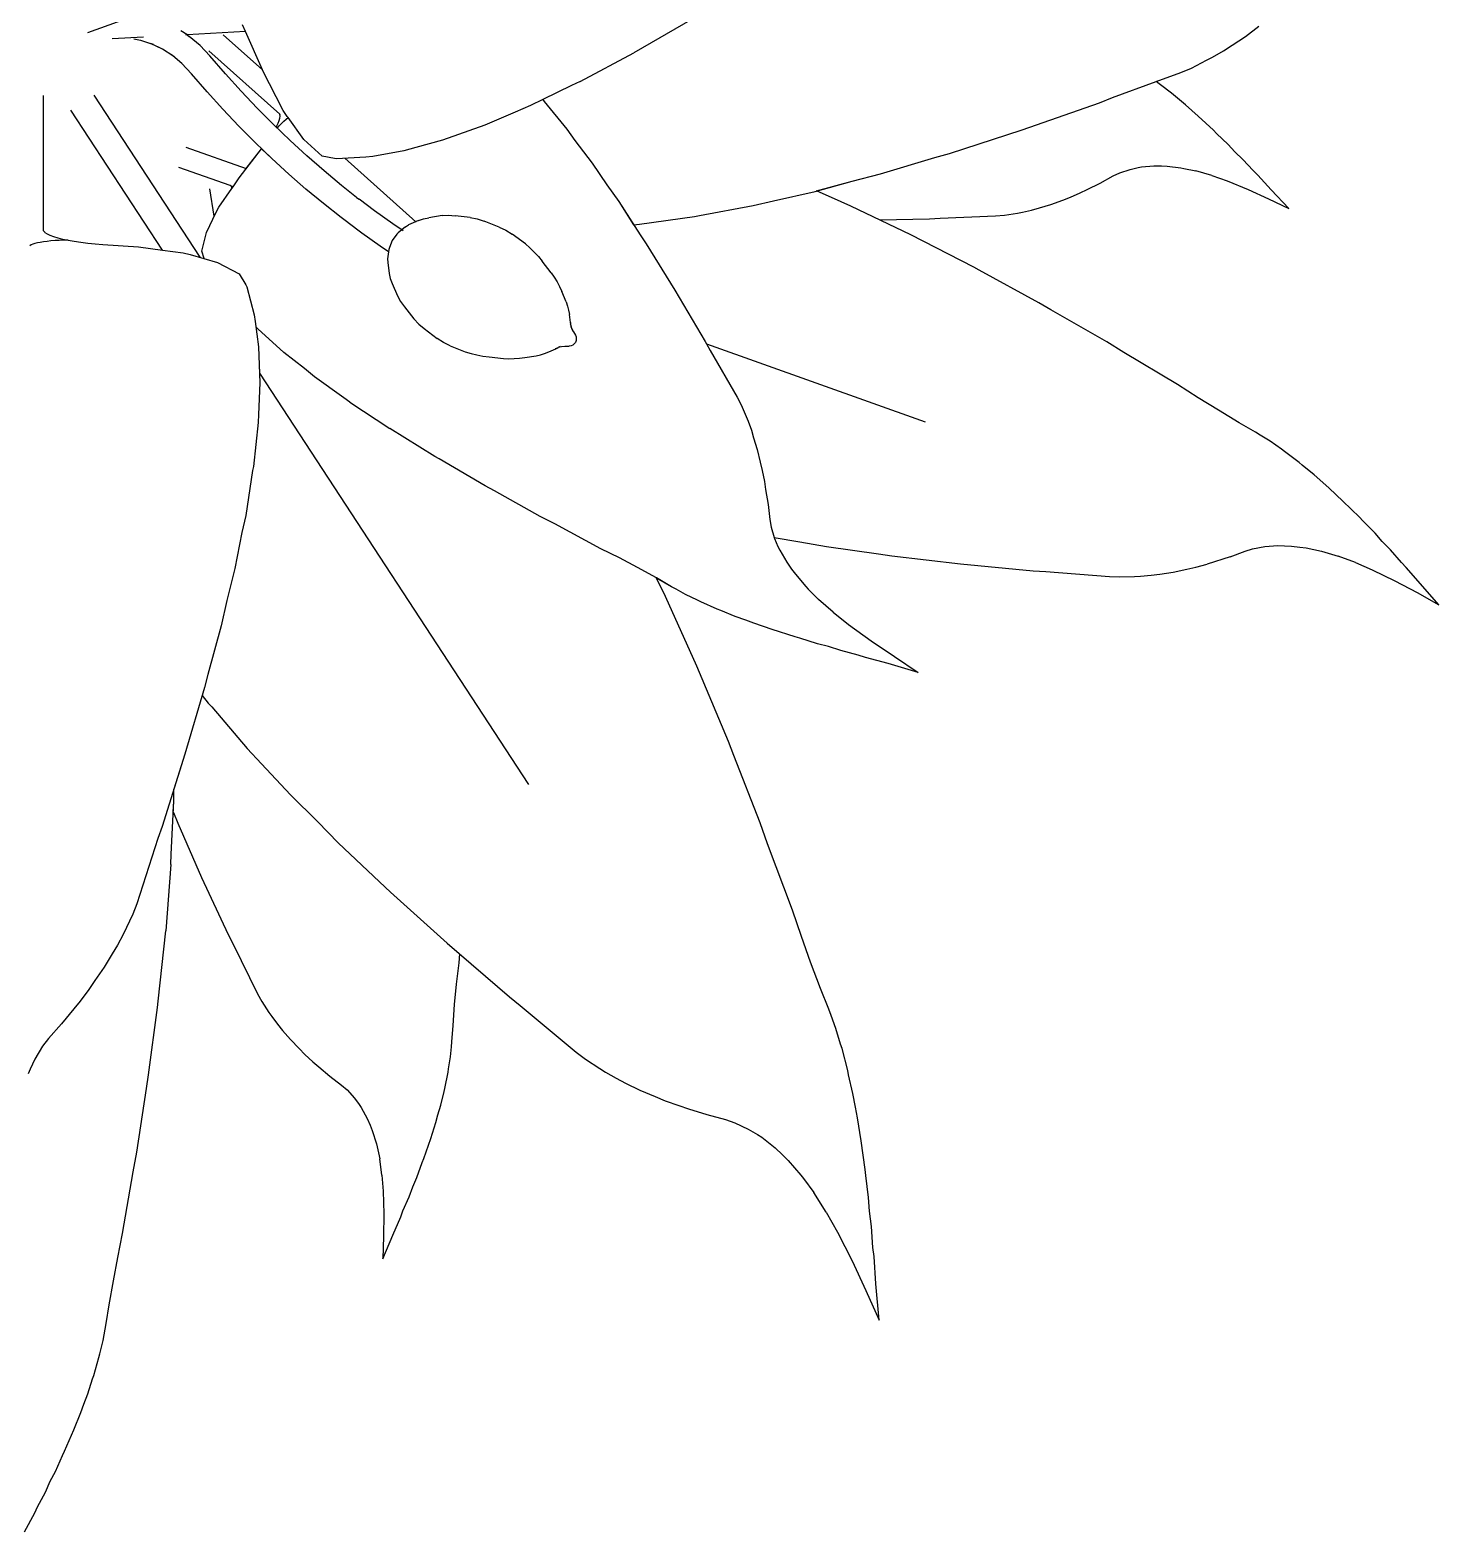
# Model space of a CAD drawing. Header units: metres. Extents: x 244.4 to 340.3, y -4.1 to 64.3.
# Drawn here: x 316.888 to 317.2551, y 54.4475 to 54.8388 of the extents above; entities that cross this region are included whole.
import ezdxf

# ---------------------------------------------------------------- set-up
doc = ezdxf.new("R2010")
doc.units = ezdxf.units.M
doc.layers.add('Edges', color=7, linetype='Continuous')

msp = doc.modelspace()

# ---------------------------------------------------------------- linework, layer by layer
at = {"layer": 'Edges'}
for p, q in [((316.90311, 54.83818), (316.91978, 54.84416)), ((316.94414, 54.83842), (316.94337, 54.84017)), ((317.06051, 54.84167), (317.04532, 54.8329)), ((317.20465, 54.83715), (317.20812, 54.83979)), ((316.91757, 54.83693), (316.90945, 54.83648)), ((316.91512, 54.83651), (316.91679, 54.83616)), ((316.91679, 54.83616), (316.91939, 54.83532)), ((316.92257, 54.83379), (316.91939, 54.83532)), ((316.92257, 54.83379), (316.91969, 54.83518)), ((316.92018, 54.83501), (316.91969, 54.83518)), ((316.92885, 54.83767), (316.92736, 54.83863)), ((316.92898, 54.83757), (316.92857, 54.83755)), ((316.92885, 54.83767), (316.92953, 54.83716)), ((316.94414, 54.83842), (316.92898, 54.83757)), ((316.92898, 54.83757), (316.92953, 54.83716)), ((316.93234, 54.83481), (316.92953, 54.83716)), ((316.94856, 54.82846), (316.93839, 54.83758)), ((316.94856, 54.82846), (316.94414, 54.83842)), ((317.20123, 54.83488), (317.20465, 54.83715)), ((316.92523, 54.83208), (316.92257, 54.83379)), ((316.92523, 54.83208), (316.92486, 54.83239)), ((316.92761, 54.83009), (316.92523, 54.83208)), ((316.92554, 54.83188), (316.92523, 54.83208)), ((316.93492, 54.83209), (316.93234, 54.83481)), ((316.93466, 54.83342), (316.95309, 54.81686)), ((316.93894, 54.82742), (316.93492, 54.83209)), ((317.03137, 54.82541), (317.04532, 54.8329)), ((317.19456, 54.83092), (317.19612, 54.83172)), ((317.19612, 54.83172), (317.19894, 54.83338)), ((317.19894, 54.83338), (317.20123, 54.83488)), ((316.93014, 54.82741), (316.92761, 54.83009)), ((316.93416, 54.82275), (316.93014, 54.82741)), ((316.94304, 54.82289), (316.93894, 54.82742)), ((316.94861, 54.82834), (316.94856, 54.82846)), ((316.95402, 54.81786), (316.94861, 54.82834)), ((317.1814, 54.82538), (317.18781, 54.82773)), ((317.18781, 54.82773), (317.19059, 54.8289)), ((317.19059, 54.8289), (317.19456, 54.83092)), ((317.02913, 54.82435), (317.02161, 54.82068)), ((317.03137, 54.82541), (317.02913, 54.82435)), ((317.17002, 54.82121), (317.1814, 54.82538)), ((317.18185, 54.82507), (317.1814, 54.82538)), ((317.18254, 54.82452), (317.18185, 54.82507)), ((317.18543, 54.82233), (317.18254, 54.82452)), ((316.89156, 54.78646), (316.89156, 54.82177)), ((316.90463, 54.82183), (316.93229, 54.77961)), ((316.93827, 54.81821), (316.93416, 54.82275)), ((316.94721, 54.81848), (316.94304, 54.82289)), ((317.02161, 54.82068), (317.01845, 54.81913)), ((317.02161, 54.82068), (317.02198, 54.82021)), ((317.02198, 54.82021), (317.02787, 54.813)), ((317.14646, 54.81285), (317.16661, 54.81988)), ((317.16661, 54.81988), (317.17002, 54.82121)), ((317.18744, 54.82061), (317.18543, 54.82233)), ((317.18903, 54.81935), (317.18744, 54.82061)), ((316.92258, 54.78145), (316.8987, 54.81795)), ((316.94245, 54.81379), (316.93827, 54.81821)), ((316.95145, 54.8142), (316.94721, 54.81848)), ((316.95296, 54.81524), (316.95315, 54.81585)), ((316.95309, 54.81686), (316.95314, 54.81676)), ((316.95322, 54.81635), (316.95314, 54.81676)), ((316.95315, 54.81585), (316.95322, 54.81635)), ((316.95502, 54.8163), (316.95402, 54.81786)), ((316.95419, 54.81505), (316.95478, 54.81558)), ((316.95478, 54.81558), (316.95525, 54.81598)), ((316.95525, 54.81598), (316.95502, 54.8163)), ((316.95939, 54.81026), (316.95525, 54.81598)), ((317.01444, 54.81744), (317.00651, 54.81403)), ((317.01845, 54.81913), (317.01444, 54.81744)), ((317.19232, 54.8164), (317.18903, 54.81935)), ((317.19636, 54.81268), (317.19232, 54.8164)), ((316.9467, 54.8095), (316.94245, 54.81379)), ((316.95577, 54.81005), (316.95145, 54.8142)), ((316.95216, 54.81352), (316.95225, 54.81368)), ((316.95225, 54.81368), (316.95266, 54.81451)), ((316.95243, 54.81326), (316.95295, 54.81382)), ((316.95266, 54.81451), (316.95296, 54.81524)), ((316.95295, 54.81382), (316.95357, 54.81446)), ((316.95357, 54.81446), (316.95419, 54.81505)), ((317.00651, 54.81403), (316.99551, 54.81011)), ((317.02787, 54.813), (317.02998, 54.81007)), ((317.12756, 54.80667), (317.14646, 54.81285)), ((317.19715, 54.81185), (317.19636, 54.81268)), ((317.20015, 54.809), (317.19715, 54.81185)), ((316.92866, 54.80829), (316.94436, 54.80271)), ((316.9425, 54.8003), (316.94838, 54.80789)), ((316.94436, 54.80271), (316.94838, 54.80789)), ((316.95104, 54.80533), (316.9467, 54.8095)), ((316.94838, 54.80789), (316.94845, 54.80798)), ((316.95104, 54.80533), (316.94838, 54.80789)), ((316.96016, 54.80602), (316.95577, 54.81005)), ((316.96413, 54.80597), (316.95939, 54.81026)), ((316.98853, 54.80817), (316.98542, 54.80735)), ((316.99551, 54.81011), (316.98853, 54.80817)), ((317.02998, 54.81007), (317.03451, 54.80408)), ((317.20192, 54.80708), (317.20015, 54.809)), ((316.95544, 54.80129), (316.95104, 54.80533)), ((316.96463, 54.80212), (316.96016, 54.80602)), ((316.96735, 54.80535), (316.96413, 54.80597)), ((316.9679, 54.80529), (316.96735, 54.80535)), ((316.97554, 54.8057), (316.9679, 54.80529)), ((316.97007, 54.8054), (316.98851, 54.78886)), ((316.97735, 54.8059), (316.97554, 54.8057)), ((316.98542, 54.80735), (316.97735, 54.8059)), ((317.03451, 54.80408), (317.03831, 54.79846)), ((317.10961, 54.80131), (317.12378, 54.80559)), ((317.12378, 54.80559), (317.12756, 54.80667)), ((317.20397, 54.80511), (317.20192, 54.80708)), ((317.20665, 54.80217), (317.20397, 54.80511)), ((316.94017, 54.79826), (316.92679, 54.80303)), ((316.94092, 54.79799), (316.9425, 54.8003)), ((316.95992, 54.79738), (316.95544, 54.80129)), ((316.96917, 54.79834), (316.96463, 54.80212)), ((317.10221, 54.79941), (317.10961, 54.80131)), ((317.16685, 54.79893), (317.1702, 54.80078)), ((317.1702, 54.80078), (317.17193, 54.80158)), ((317.17193, 54.80158), (317.17467, 54.80251)), ((317.17467, 54.80251), (317.17668, 54.80296)), ((317.17668, 54.80296), (317.17762, 54.80313)), ((317.17762, 54.80313), (317.18083, 54.8034)), ((317.18083, 54.8034), (317.18276, 54.80339)), ((317.18276, 54.80339), (317.18424, 54.80334)), ((317.18424, 54.80334), (317.18786, 54.80292)), ((317.18786, 54.80292), (317.18862, 54.80277)), ((317.18862, 54.80277), (317.19178, 54.80212)), ((317.19589, 54.80095), (317.19178, 54.80212)), ((317.19589, 54.80095), (317.19987, 54.79954)), ((317.20785, 54.80103), (317.20665, 54.80217)), ((317.21133, 54.79721), (317.20785, 54.80103)), ((316.93601, 54.79027), (316.93492, 54.79747)), ((316.93725, 54.79264), (316.94058, 54.79749)), ((316.94048, 54.79815), (316.94017, 54.79826)), ((316.94048, 54.79815), (316.94058, 54.79749)), ((316.94092, 54.79799), (316.94048, 54.79815)), ((316.94058, 54.79749), (316.94092, 54.79799)), ((316.96448, 54.79359), (316.95992, 54.79738)), ((316.97311, 54.7952), (316.96917, 54.79834)), ((317.03831, 54.79846), (317.04139, 54.79413)), ((317.08175, 54.79435), (317.09257, 54.79678)), ((317.09257, 54.79678), (317.10221, 54.79941)), ((317.09296, 54.79688), (317.10221, 54.79941)), ((317.09937, 54.79405), (317.09296, 54.79688)), ((317.15906, 54.79528), (317.16164, 54.79639)), ((317.16164, 54.79639), (317.16346, 54.79728)), ((317.16346, 54.79728), (317.16685, 54.79893)), ((317.19987, 54.79954), (317.20533, 54.7973)), ((317.20533, 54.7973), (317.21069, 54.79483)), ((317.21597, 54.7923), (317.21133, 54.79721)), ((316.93654, 54.79137), (316.93725, 54.79264)), ((316.96911, 54.78994), (316.96448, 54.79359)), ((316.97311, 54.7952), (316.97379, 54.7947)), ((316.9778, 54.79168), (316.97379, 54.7947)), ((317.04139, 54.79413), (317.04529, 54.78805)), ((317.04139, 54.79413), (317.04697, 54.78544)), ((317.06244, 54.79047), (317.07641, 54.79308)), ((317.07641, 54.79308), (317.08175, 54.79435)), ((317.10187, 54.79296), (317.09937, 54.79405)), ((317.11752, 54.78544), (317.10187, 54.79296)), ((317.14897, 54.79191), (317.15097, 54.79248)), ((317.15097, 54.79248), (317.15395, 54.79337)), ((317.15395, 54.79337), (317.15705, 54.79452)), ((317.15705, 54.79452), (317.15906, 54.79528)), ((317.21069, 54.79483), (317.21597, 54.7923)), ((316.93398, 54.78608), (316.93654, 54.79137)), ((316.93601, 54.79027), (316.93654, 54.79137)), ((316.96978, 54.78943), (316.96911, 54.78994)), ((316.97381, 54.78641), (316.96978, 54.78943)), ((316.98256, 54.78829), (316.9778, 54.79168)), ((316.98527, 54.78646), (316.98256, 54.78829)), ((316.98928, 54.78921), (316.98664, 54.78803)), ((316.98859, 54.78878), (316.98851, 54.78886)), ((316.98928, 54.78921), (316.99056, 54.78966)), ((316.99056, 54.78966), (316.9919, 54.7899)), ((316.99541, 54.79047), (316.9919, 54.7899)), ((316.99541, 54.79047), (316.99708, 54.79054)), ((316.99708, 54.79054), (316.99875, 54.7904)), ((317.00272, 54.78998), (316.99875, 54.7904)), ((317.00272, 54.78998), (317.00455, 54.7896)), ((317.00455, 54.7896), (317.00633, 54.78901)), ((317.01026, 54.78747), (317.00633, 54.78901)), ((317.04529, 54.78805), (317.04684, 54.78819)), ((317.04684, 54.78819), (317.06111, 54.79021)), ((317.06111, 54.79021), (317.06244, 54.79047)), ((317.10941, 54.78934), (317.12236, 54.78962)), ((317.12236, 54.78962), (317.12517, 54.78978)), ((317.12517, 54.78978), (317.13959, 54.79037)), ((317.13959, 54.79037), (317.14188, 54.79057)), ((317.14188, 54.79057), (317.14524, 54.79112)), ((317.14524, 54.79112), (317.14655, 54.79135)), ((317.14655, 54.79135), (317.14897, 54.79191)), ((316.89187, 54.78613), (316.89156, 54.78646)), ((316.89193, 54.78607), (316.89187, 54.78613)), ((316.89193, 54.78607), (316.89249, 54.7857)), ((316.89249, 54.7857), (316.89324, 54.78534)), ((316.89324, 54.78534), (316.89417, 54.78499)), ((316.89417, 54.78499), (316.89527, 54.78465)), ((316.89527, 54.78465), (316.89654, 54.78434)), ((316.89654, 54.78434), (316.89797, 54.78404)), ((316.93278, 54.78119), (316.93398, 54.78608)), ((316.97449, 54.7859), (316.97381, 54.78641)), ((316.97926, 54.7825), (316.97449, 54.7859)), ((316.98358, 54.78561), (316.98239, 54.784)), ((316.98358, 54.78561), (316.9839, 54.78598)), ((316.98583, 54.78754), (316.9839, 54.78598)), ((316.98583, 54.78754), (316.98664, 54.78803)), ((317.01026, 54.78747), (317.01202, 54.78665)), ((317.01202, 54.78665), (317.01368, 54.78564)), ((317.01708, 54.78311), (317.01368, 54.78564)), ((317.04697, 54.78544), (317.04854, 54.78312)), ((317.13387, 54.77703), (317.11752, 54.78544)), ((316.88832, 54.78281), (316.88801, 54.78262)), ((316.88875, 54.783), (316.88832, 54.78281)), ((316.88929, 54.78317), (316.88875, 54.783)), ((316.88995, 54.78334), (316.88929, 54.78317)), ((316.89071, 54.78349), (316.88995, 54.78334)), ((316.89156, 54.78363), (316.89071, 54.78349)), ((316.89249, 54.78375), (316.89156, 54.78363)), ((316.8935, 54.78385), (316.89249, 54.78375)), ((316.89456, 54.78393), (316.8935, 54.78385)), ((316.89567, 54.78399), (316.89456, 54.78393)), ((316.89681, 54.78403), (316.89567, 54.78399)), ((316.89797, 54.78404), (316.89681, 54.78403)), ((316.89797, 54.78404), (316.89954, 54.78377)), ((316.89954, 54.78377), (316.90124, 54.78352)), ((316.90124, 54.78352), (316.90307, 54.7833)), ((316.90307, 54.7833), (316.90499, 54.78311)), ((316.90499, 54.78311), (316.90702, 54.78295)), ((316.90702, 54.78295), (316.91626, 54.78229)), ((316.91626, 54.78229), (316.92258, 54.78145)), ((316.92258, 54.78145), (316.92795, 54.78074)), ((316.92795, 54.78074), (316.92976, 54.78034)), ((316.92976, 54.78034), (316.93692, 54.77827)), ((316.93337, 54.7793), (316.93278, 54.78119)), ((316.98142, 54.78104), (316.97926, 54.7825)), ((316.98142, 54.78104), (316.9812, 54.77921)), ((316.9815, 54.78167), (316.98142, 54.78104)), ((316.98155, 54.78095), (316.98142, 54.78104)), ((316.98165, 54.78214), (316.9815, 54.78167)), ((316.98239, 54.784), (316.98165, 54.78214)), ((317.01708, 54.78311), (317.01827, 54.78206)), ((317.01827, 54.78206), (317.0194, 54.78096)), ((317.0194, 54.78096), (317.02046, 54.77979)), ((317.04854, 54.78312), (317.05598, 54.77102)), ((316.93692, 54.77827), (316.94256, 54.77527)), ((316.9812, 54.77921), (316.98121, 54.77826)), ((316.98121, 54.77826), (316.9816, 54.7754)), ((317.02046, 54.77979), (317.02146, 54.77855)), ((317.02377, 54.77558), (317.02146, 54.77855)), ((317.13533, 54.77622), (317.13387, 54.77703)), ((316.94256, 54.77527), (316.94424, 54.77245)), ((316.94424, 54.77245), (316.94448, 54.77194)), ((316.9816, 54.7754), (316.98188, 54.77407)), ((316.98188, 54.77407), (316.98238, 54.7728)), ((316.98238, 54.7728), (316.98375, 54.76952)), ((317.02377, 54.77558), (317.02458, 54.77442)), ((317.02458, 54.77442), (317.02532, 54.77322)), ((317.02532, 54.77322), (317.02598, 54.77197)), ((317.15087, 54.76773), (317.13533, 54.77622)), ((316.94448, 54.77194), (316.9464, 54.76462)), ((316.98375, 54.76952), (316.98457, 54.76807)), ((317.02598, 54.77197), (317.02655, 54.77067)), ((317.02767, 54.76798), (317.02655, 54.77067)), ((317.05598, 54.77102), (317.06393, 54.75765)), ((316.9464, 54.76462), (316.94668, 54.76285)), ((316.98457, 54.76807), (316.98557, 54.76672)), ((316.98557, 54.76672), (316.98802, 54.76357)), ((317.02767, 54.76798), (317.02806, 54.7669)), ((317.02806, 54.7669), (317.02835, 54.76579)), ((317.02835, 54.76579), (317.02856, 54.76466)), ((317.02883, 54.76265), (317.02856, 54.76466)), ((317.15395, 54.76592), (317.15087, 54.76773)), ((317.16855, 54.75754), (317.15395, 54.76592)), ((316.94668, 54.76285), (316.94754, 54.75625)), ((316.94737, 54.76098), (316.94685, 54.76152)), ((316.95419, 54.75482), (316.94737, 54.76098)), ((316.98802, 54.76357), (316.98931, 54.76221)), ((316.98931, 54.76221), (316.99075, 54.76101)), ((316.99075, 54.76101), (316.99413, 54.75848)), ((317.02875, 54.7627), (317.02883, 54.76207)), ((317.02883, 54.76265), (317.02887, 54.76208)), ((317.02891, 54.7619), (317.02883, 54.76207)), ((317.02891, 54.7619), (317.02889, 54.76184)), ((317.02889, 54.76184), (317.02894, 54.76127)), ((317.02889, 54.76184), (317.02914, 54.76111)), ((317.02914, 54.76111), (317.02945, 54.76035)), ((317.02914, 54.76111), (317.02958, 54.7602)), ((316.99575, 54.75741), (316.99413, 54.75848)), ((316.99748, 54.75654), (316.99575, 54.75741)), ((317.02981, 54.75704), (317.02943, 54.75673)), ((317.02958, 54.7602), (317.0301, 54.75933)), ((317.03011, 54.75744), (317.02981, 54.75704)), ((317.0301, 54.75933), (317.03029, 54.75888)), ((317.03029, 54.7579), (317.03011, 54.75744)), ((317.03029, 54.75888), (317.03035, 54.75839)), ((317.03035, 54.75839), (317.03029, 54.7579)), ((317.06393, 54.75765), (317.06427, 54.75704)), ((317.06427, 54.75704), (317.06521, 54.75531)), ((317.06427, 54.75704), (317.12127, 54.73674)), ((317.17297, 54.75482), (317.16855, 54.75754)), ((316.94754, 54.75625), (316.94772, 54.75156)), ((316.95952, 54.75059), (316.95419, 54.75482)), ((316.99748, 54.75654), (317.00143, 54.75499)), ((317.00143, 54.75499), (317.00294, 54.75452)), ((317.00294, 54.75452), (317.00447, 54.75415)), ((317.00447, 54.75415), (317.00603, 54.75386)), ((317.00603, 54.75386), (317.00761, 54.75367)), ((317.00761, 54.75367), (317.01135, 54.75327)), ((317.01135, 54.75327), (317.01276, 54.75318)), ((317.01276, 54.75318), (317.01418, 54.75319)), ((317.01418, 54.75319), (317.01558, 54.75329)), ((317.01558, 54.75329), (317.01698, 54.75349)), ((317.01698, 54.75349), (317.01986, 54.75395)), ((317.01986, 54.75395), (317.02099, 54.75419)), ((317.02099, 54.75419), (317.02208, 54.75453)), ((317.02208, 54.75453), (317.02315, 54.75495)), ((317.02315, 54.75495), (317.025, 54.75578)), ((317.02492, 54.75582), (317.02569, 54.75611)), ((317.025, 54.75578), (317.02551, 54.75604)), ((317.02569, 54.75611), (317.02572, 54.75615)), ((317.02572, 54.75615), (317.02624, 54.75641)), ((317.02572, 54.75615), (317.02649, 54.75633)), ((317.02649, 54.75633), (317.02724, 54.75646)), ((317.02649, 54.75633), (317.02749, 54.75643)), ((317.02749, 54.75643), (317.02849, 54.75645)), ((317.02898, 54.75653), (317.02849, 54.75645)), ((317.02943, 54.75673), (317.02898, 54.75653)), ((317.06521, 54.75531), (317.07226, 54.74314)), ((317.18697, 54.74644), (317.17297, 54.75482)), ((316.94772, 54.75156), (316.9478, 54.7494)), ((316.94772, 54.75156), (316.94788, 54.74692)), ((316.9478, 54.7494), (317.0179, 54.64227)), ((316.96218, 54.74845), (316.95952, 54.75059)), ((316.94788, 54.74692), (316.94752, 54.73861)), ((316.96979, 54.74299), (316.96218, 54.74845)), ((317.19236, 54.74299), (317.18697, 54.74644)), ((316.97136, 54.74183), (316.96979, 54.74299)), ((316.97136, 54.74183), (316.98176, 54.73496)), ((317.07226, 54.74314), (317.07329, 54.74115)), ((317.07329, 54.74115), (317.07511, 54.73687)), ((317.1976, 54.73975), (317.19236, 54.74299)), ((316.94752, 54.73861), (316.94745, 54.73659)), ((317.203, 54.73651), (317.1976, 54.73975)), ((316.94745, 54.73659), (316.94622, 54.72512)), ((316.99351, 54.7277), (316.98176, 54.73496)), ((317.07511, 54.73687), (317.07595, 54.73453)), ((317.07595, 54.73453), (317.07655, 54.73254)), ((317.2073, 54.73401), (317.203, 54.73651)), ((317.20852, 54.73323), (317.2073, 54.73401)), ((317.07655, 54.73254), (317.07748, 54.7295)), ((317.07748, 54.7295), (317.07826, 54.72622)), ((317.21108, 54.73165), (317.20852, 54.73323)), ((317.21402, 54.72958), (317.21108, 54.73165)), ((317.21485, 54.72902), (317.21402, 54.72958)), ((316.99461, 54.72708), (316.99351, 54.7277)), ((317.00657, 54.72009), (316.99461, 54.72708)), ((317.07826, 54.72622), (317.07879, 54.72406)), ((317.21869, 54.7261), (317.21485, 54.72902)), ((317.21945, 54.72546), (317.21869, 54.7261)), ((316.94603, 54.72404), (316.94422, 54.71235)), ((316.94622, 54.72512), (316.94603, 54.72404)), ((317.07879, 54.72406), (317.07935, 54.7212)), ((317.2226, 54.72291), (317.21945, 54.72546)), ((317.22479, 54.72093), (317.2226, 54.72291)), ((317.00904, 54.71877), (317.00657, 54.72009)), ((317.02097, 54.7121), (317.00904, 54.71877)), ((317.07935, 54.7212), (317.07966, 54.71913)), ((317.07966, 54.71913), (317.08029, 54.71523)), ((317.22651, 54.71947), (317.22479, 54.72093)), ((317.23006, 54.71609), (317.22651, 54.71947)), ((317.08029, 54.71523), (317.08073, 54.71126)), ((317.23439, 54.71186), (317.23006, 54.71609)), ((316.94422, 54.71235), (316.94324, 54.70787)), ((317.02472, 54.71018), (317.02097, 54.7121)), ((317.03675, 54.70368), (317.02472, 54.71018)), ((317.08073, 54.71126), (317.08111, 54.70927)), ((317.23523, 54.71094), (317.23439, 54.71186)), ((317.23843, 54.7077), (317.23523, 54.71094)), ((316.94324, 54.70787), (316.94142, 54.69852)), ((317.08111, 54.70927), (317.08193, 54.70659)), ((317.08193, 54.70659), (317.08859, 54.70548)), ((317.08193, 54.70659), (317.08202, 54.70629)), ((317.08202, 54.70629), (317.08288, 54.70423)), ((317.24031, 54.70557), (317.23843, 54.7077)), ((317.04157, 54.70129), (317.03675, 54.70368)), ((317.08288, 54.70423), (317.08333, 54.70327)), ((317.08333, 54.70327), (317.08515, 54.70015)), ((317.08859, 54.70548), (317.09553, 54.70425)), ((317.09553, 54.70425), (317.10903, 54.70236)), ((317.10903, 54.70236), (317.11255, 54.70182)), ((317.2007, 54.70156), (317.20456, 54.70301)), ((317.20456, 54.70301), (317.20654, 54.70361)), ((317.20654, 54.70361), (317.20967, 54.70421)), ((317.20967, 54.70421), (317.21195, 54.70441)), ((317.21195, 54.70441), (317.21301, 54.70447)), ((317.21301, 54.70447), (317.21663, 54.70436)), ((317.21663, 54.70436), (317.2188, 54.70411)), ((317.2188, 54.70411), (317.22045, 54.70388)), ((317.22045, 54.70388), (317.22448, 54.70303)), ((317.22448, 54.70303), (317.22532, 54.70279)), ((317.22532, 54.70279), (317.22881, 54.70175)), ((317.24248, 54.70334), (317.24031, 54.70557)), ((317.24531, 54.70008), (317.24248, 54.70334)), ((316.94142, 54.69852), (316.93934, 54.69015)), ((317.04629, 54.6988), (317.04157, 54.70129)), ((317.0512, 54.69606), (317.04629, 54.6988)), ((317.08515, 54.70015), (317.0864, 54.69837)), ((317.0864, 54.69837), (317.08741, 54.697)), ((317.11255, 54.70182), (317.13044, 54.69974)), ((317.13044, 54.69974), (317.14938, 54.69791)), ((317.18583, 54.69757), (317.1894, 54.69834)), ((317.1894, 54.69834), (317.19172, 54.69885)), ((317.19172, 54.69885), (317.1947, 54.69965)), ((317.2007, 54.70156), (317.1947, 54.69965)), ((317.23333, 54.7001), (317.22881, 54.70175)), ((317.23333, 54.7001), (317.23769, 54.69821)), ((317.23769, 54.69821), (317.24361, 54.69532)), ((317.24657, 54.69879), (317.24531, 54.70008)), ((317.25023, 54.69455), (317.24657, 54.69879)), ((317.05515, 54.69374), (317.0512, 54.69606)), ((317.0536, 54.69122), (317.05126, 54.69603)), ((317.05515, 54.69374), (317.05126, 54.69603)), ((317.08741, 54.697), (317.09016, 54.6938)), ((317.14938, 54.69791), (317.15263, 54.69771)), ((317.15263, 54.69771), (317.16925, 54.6964)), ((317.16925, 54.6964), (317.1719, 54.69631)), ((317.1719, 54.69631), (317.17578, 54.69642)), ((317.17578, 54.69642), (317.17729, 54.69648)), ((317.17729, 54.69648), (317.18008, 54.69674)), ((317.18008, 54.69674), (317.18239, 54.69706)), ((317.18239, 54.69706), (317.18583, 54.69757)), ((317.24361, 54.69532), (317.2494, 54.69222)), ((317.25507, 54.68908), (317.25023, 54.69455)), ((317.06176, 54.67309), (317.0536, 54.69122)), ((317.05633, 54.69313), (317.05515, 54.69374)), ((317.05882, 54.69174), (317.05633, 54.69313)), ((317.0619, 54.69027), (317.05882, 54.69174)), ((317.06276, 54.68983), (317.0619, 54.69027)), ((317.09016, 54.6938), (317.09078, 54.69317)), ((317.09078, 54.69317), (317.09348, 54.69048)), ((317.0973, 54.68712), (317.09348, 54.69048)), ((317.2494, 54.69222), (317.25507, 54.68908)), ((316.93934, 54.69015), (316.93785, 54.68357)), ((317.06706, 54.68793), (317.06276, 54.68983)), ((317.06796, 54.6876), (317.06706, 54.68793)), ((317.0717, 54.68605), (317.06796, 54.6876)), ((317.0973, 54.68712), (317.10129, 54.68396)), ((316.93785, 54.68357), (316.93437, 54.67093)), ((317.07448, 54.68508), (317.0717, 54.68605)), ((317.07662, 54.68424), (317.07448, 54.68508)), ((317.08135, 54.68266), (317.07662, 54.68424)), ((317.08733, 54.6807), (317.08135, 54.68266)), ((317.10129, 54.68396), (317.10714, 54.67971)), ((317.08858, 54.68037), (317.08733, 54.6807)), ((317.09317, 54.6789), (317.08858, 54.68037)), ((317.09608, 54.67815), (317.09317, 54.6789)), ((317.10714, 54.67971), (317.11321, 54.67556)), ((317.09927, 54.67712), (317.09608, 54.67815)), ((317.10376, 54.67595), (317.09927, 54.67712)), ((317.10565, 54.67532), (317.10376, 54.67595)), ((317.11157, 54.67373), (317.10565, 54.67532)), ((317.11321, 54.67556), (317.1194, 54.67143)), ((316.93437, 54.67093), (316.9335, 54.66748)), ((317.06243, 54.67141), (317.06176, 54.67309)), ((317.06997, 54.65345), (317.06243, 54.67141)), ((317.1194, 54.67143), (317.11157, 54.67373)), ((316.9335, 54.66748), (316.92838, 54.65018)), ((316.93291, 54.66546), (316.93446, 54.66347)), ((316.93446, 54.66347), (316.93536, 54.66245)), ((316.93536, 54.66245), (316.9446, 54.65165)), ((316.9446, 54.65165), (316.94837, 54.64766)), ((317.07136, 54.64977), (317.06997, 54.65345)), ((316.92838, 54.65018), (316.92249, 54.63132)), ((316.92838, 54.65018), (316.92552, 54.64101)), ((316.94837, 54.64766), (316.95588, 54.63951)), ((317.07825, 54.63228), (317.07136, 54.64977)), ((316.92549, 54.63786), (316.92552, 54.64101)), ((316.95588, 54.63951), (316.96298, 54.63247)), ((316.92485, 54.62412), (316.92549, 54.63786)), ((316.92536, 54.63508), (316.92549, 54.63786)), ((316.92536, 54.63508), (316.92541, 54.63496)), ((316.92541, 54.63496), (316.92653, 54.63213)), ((316.92653, 54.63213), (316.93274, 54.61803)), ((316.96298, 54.63247), (316.96832, 54.62701)), ((317.08019, 54.62681), (317.07825, 54.63228)), ((316.92135, 54.62813), (316.91583, 54.61115)), ((316.92249, 54.63132), (316.92135, 54.62813)), ((316.92474, 54.6214), (316.92485, 54.62412)), ((316.96832, 54.62701), (316.97912, 54.61688)), ((317.08666, 54.60951), (317.08019, 54.62681)), ((316.92474, 54.6214), (316.9234, 54.60409)), ((316.93274, 54.61803), (316.93968, 54.60318)), ((316.97912, 54.61688), (316.98194, 54.61415)), ((316.98194, 54.61415), (316.99675, 54.60088)), ((316.91482, 54.60848), (316.91231, 54.60313)), ((316.91583, 54.61115), (316.91482, 54.60848)), ((317.08898, 54.60263), (317.08666, 54.60951)), ((316.91082, 54.60035), (316.90945, 54.59809)), ((316.91231, 54.60313), (316.91082, 54.60035)), ((316.92146, 54.5858), (316.9234, 54.60409)), ((316.93968, 54.60318), (316.94096, 54.60068)), ((316.94096, 54.60068), (316.94732, 54.58773)), ((316.99675, 54.60088), (317.01291, 54.58694)), ((317.09137, 54.59597), (317.08898, 54.60263)), ((316.90945, 54.59809), (316.90737, 54.59464)), ((316.99979, 54.59574), (316.99998, 54.59809)), ((316.90737, 54.59464), (316.90493, 54.59113)), ((316.99917, 54.59025), (316.99979, 54.59574)), ((317.09397, 54.58913), (317.09137, 54.59597)), ((316.90333, 54.58879), (316.90111, 54.58583)), ((316.90493, 54.59113), (316.90333, 54.58879)), ((316.99866, 54.58494), (316.99917, 54.59025)), ((317.09615, 54.58367), (317.09397, 54.58913)), ((316.90111, 54.58583), (316.89941, 54.58379)), ((316.92123, 54.58415), (316.92146, 54.5858)), ((316.94732, 54.58773), (316.94843, 54.58571)), ((316.94843, 54.58571), (316.95028, 54.58286)), ((316.99823, 54.57949), (316.99866, 54.58494)), ((317.01291, 54.58694), (317.01576, 54.58465)), ((317.01576, 54.58465), (317.03031, 54.57251)), ((316.89941, 54.58379), (316.89626, 54.57988)), ((316.91894, 54.56659), (316.92123, 54.58415)), ((316.95028, 54.58286), (316.95102, 54.58175)), ((316.95102, 54.58175), (316.95251, 54.57976)), ((317.09671, 54.58207), (317.09615, 54.58367)), ((317.09795, 54.57869), (317.09671, 54.58207)), ((316.89626, 54.57988), (316.89289, 54.5761)), ((316.95251, 54.57976), (316.95384, 54.57817)), ((316.95384, 54.57817), (316.95586, 54.5758)), ((316.99796, 54.57515), (316.99823, 54.57949)), ((317.09919, 54.57457), (317.09795, 54.57869)), ((316.89132, 54.57405), (316.88927, 54.57066)), ((316.89289, 54.5761), (316.89132, 54.57405)), ((316.95586, 54.5758), (316.95816, 54.57343)), ((316.95816, 54.57343), (316.95966, 54.5719)), ((316.99758, 54.57127), (316.99782, 54.5739)), ((316.99782, 54.5739), (316.99796, 54.57515)), ((317.09957, 54.57342), (317.09919, 54.57457)), ((317.10105, 54.56776), (317.09957, 54.57342)), ((316.88927, 54.57066), (316.88806, 54.5681)), ((316.95966, 54.5719), (316.96173, 54.56998)), ((316.96173, 54.56998), (316.96328, 54.56867)), ((316.99708, 54.56814), (316.99758, 54.57127)), ((317.03031, 54.57251), (317.03271, 54.57068)), ((317.03271, 54.57068), (317.03644, 54.56825)), ((316.88806, 54.5681), (316.88753, 54.56686)), ((316.91837, 54.56306), (316.91894, 54.56659)), ((316.96328, 54.56867), (316.96615, 54.56624)), ((316.96615, 54.56624), (316.96919, 54.56392)), ((316.99612, 54.56307), (316.99696, 54.56726)), ((316.99696, 54.56726), (316.99708, 54.56814)), ((317.03644, 54.56825), (317.03792, 54.56731)), ((317.03792, 54.56731), (317.04076, 54.56569)), ((317.04076, 54.56569), (317.0432, 54.56446)), ((317.10129, 54.56658), (317.10105, 54.56776)), ((317.10242, 54.56173), (317.10129, 54.56658)), ((316.91583, 54.54642), (316.91837, 54.56306)), ((316.96919, 54.56392), (316.97063, 54.56266)), ((316.97063, 54.56266), (316.97258, 54.56053)), ((316.99506, 54.55868), (316.99589, 54.56221)), ((316.99589, 54.56221), (316.99612, 54.56307)), ((317.0432, 54.56446), (317.04688, 54.56263)), ((317.04688, 54.56263), (317.05091, 54.56095)), ((317.10304, 54.55816), (317.10242, 54.56173)), ((316.97258, 54.56053), (316.9738, 54.55887)), ((316.9738, 54.55887), (316.97434, 54.55808)), ((316.97434, 54.55808), (316.97589, 54.55525)), ((316.9943, 54.55615), (316.99506, 54.55868)), ((317.05091, 54.56095), (317.05353, 54.55984)), ((317.05353, 54.55984), (317.05703, 54.55857)), ((317.05703, 54.55857), (317.05958, 54.55777)), ((317.05958, 54.55777), (317.06434, 54.55625)), ((317.10361, 54.55543), (317.10304, 54.55816)), ((316.97589, 54.55525), (316.97665, 54.55348)), ((316.97665, 54.55348), (316.9772, 54.5521)), ((316.99242, 54.54998), (316.99379, 54.55419)), ((316.99379, 54.55419), (316.9943, 54.55615)), ((317.06434, 54.55625), (317.06922, 54.55495)), ((317.06922, 54.55495), (317.07162, 54.55413)), ((317.07162, 54.55413), (317.07515, 54.55248)), ((317.10453, 54.54942), (317.10361, 54.55543)), ((316.9772, 54.5521), (316.97828, 54.54862)), ((316.99064, 54.54479), (316.99242, 54.54998)), ((317.07515, 54.55248), (317.07755, 54.55104)), ((317.07755, 54.55104), (317.07864, 54.55033)), ((317.07864, 54.55033), (317.08212, 54.54758)), ((317.1056, 54.54191), (317.10453, 54.54942)), ((316.9149, 54.54132), (316.91583, 54.54642)), ((316.97828, 54.54862), (316.97845, 54.54787)), ((316.97845, 54.54787), (316.97913, 54.54471)), ((317.08212, 54.54758), (317.08406, 54.54575)), ((317.08406, 54.54575), (317.08553, 54.5443)), ((316.97972, 54.54048), (316.97913, 54.54471)), ((316.9888, 54.53983), (316.9902, 54.54373)), ((316.9902, 54.54373), (316.99064, 54.54479)), ((317.08553, 54.5443), (317.08887, 54.54046)), ((317.10573, 54.54034), (317.1056, 54.54191)), ((316.91214, 54.52524), (316.9149, 54.54132)), ((316.97972, 54.54048), (316.98004, 54.53627)), ((316.98776, 54.53744), (316.9888, 54.53983)), ((317.08887, 54.54046), (317.08952, 54.53959)), ((317.08952, 54.53959), (317.09222, 54.53593)), ((317.10647, 54.53464), (317.10573, 54.54034)), ((316.98004, 54.53627), (316.98019, 54.53037)), ((316.98518, 54.53113), (316.98678, 54.53477)), ((316.98678, 54.53477), (316.98776, 54.53744)), ((317.09548, 54.53084), (317.09222, 54.53593)), ((317.10672, 54.53104), (317.10647, 54.53464)), ((316.98019, 54.53037), (316.98009, 54.52448)), ((316.98461, 54.52957), (316.98518, 54.53113)), ((317.09548, 54.53084), (317.09842, 54.52561)), ((317.10722, 54.52711), (317.10672, 54.53104)), ((316.98253, 54.52484), (316.98461, 54.52957)), ((317.10759, 54.52161), (317.10722, 54.52711)), ((316.91089, 54.51896), (316.91214, 54.52524)), ((316.97991, 54.51862), (316.98253, 54.52484)), ((316.98009, 54.52448), (316.97991, 54.51862)), ((317.09842, 54.52561), (317.10223, 54.51809)), ((316.90976, 54.51291), (316.91089, 54.51896)), ((317.10223, 54.51809), (317.10578, 54.51039)), ((317.1079, 54.5193), (317.10759, 54.52161)), ((317.10841, 54.51211), (317.1079, 54.5193)), ((316.90869, 54.5067), (316.90976, 54.51291)), ((317.10578, 54.51039), (317.10924, 54.50265)), ((317.10924, 54.50265), (317.10841, 54.51211)), ((316.90791, 54.50178), (316.90869, 54.5067)), ((316.90708, 54.49741), (316.90763, 54.50037)), ((316.90763, 54.50037), (316.90791, 54.50178)), ((316.90621, 54.49391), (316.90708, 54.49741)), ((316.90466, 54.4883), (316.90599, 54.49294)), ((316.90599, 54.49294), (316.90621, 54.49391)), ((316.90309, 54.4835), (316.90433, 54.48737)), ((316.90433, 54.48737), (316.90466, 54.4883)), ((316.90204, 54.48075), (316.90309, 54.4835)), ((316.9013, 54.47862), (316.90204, 54.48075)), ((316.89944, 54.47408), (316.9013, 54.47862)), ((316.89706, 54.46852), (316.89944, 54.47408)), ((316.89464, 54.46325), (316.8965, 54.4674)), ((316.8965, 54.4674), (316.89706, 54.46852)), ((316.89204, 54.45789), (316.89333, 54.46072)), ((316.89333, 54.46072), (316.89464, 54.46325)), ((316.89002, 54.45408), (316.89204, 54.45789)), ((316.88664, 54.44749), (316.88927, 54.45244)), ((316.88927, 54.45244), (316.89002, 54.45408))]:
    msp.add_line(p, q, dxfattribs=at)

doc.saveas('drawing.dxf')
